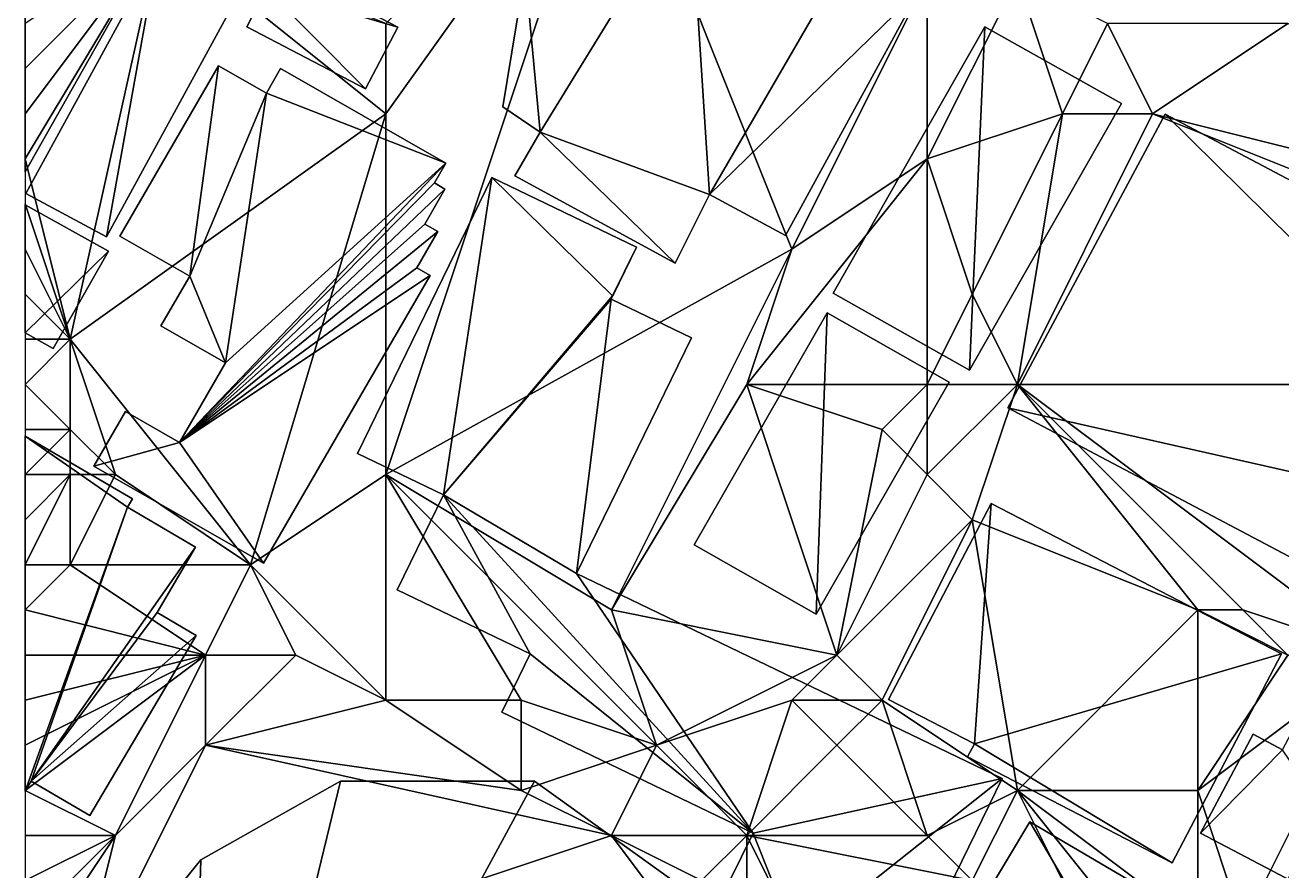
# Model space of a CAD drawing. Header units: metres. Extents: x -1103 to 901, y -902 to 905.
# Drawn here: x -1100 to -1044.3, y -41.6 to -4.1 of the extents above; entities that cross this region are included whole.
import ezdxf

# ---------------------------------------------------------------- set-up
doc = ezdxf.new("R2010")
doc.units = ezdxf.units.M
for name, color, linetype in [('OSM_BUILDING_FOOTPRINTS', 7, 'CONTINUOUS'), ('OSM_BUILDING_ROOFS', 1, 'CONTINUOUS'), ('OSM_BUILDING_WALLS', 8, 'CONTINUOUS'), ('OSM_TERRAIN', 3, 'CONTINUOUS')]:
    doc.layers.add(name, color=color, linetype=linetype)

msp = doc.modelspace()

# ---------------------------------------------------------------- linework, layer by layer
at = {"layer": 'OSM_BUILDING_FOOTPRINTS'}
for points in [[(-1094.285, 4.634, 16.212), (-1092.373, 8.515, 16.212), (-1096.12, 10.495, 16.212), (-1095.037, 11.921, 16.212), (-1093.733, 12.64, 16.212), (-1092.694, 12.983, 16.212), (-1091.389, 12.906, 16.212), (-1077.572, 6.016, 16.212), (-1082.004, -2.455, 16.212), (-1084.503, -1.161, 16.212), (-1085.519, -3.097, 16.212), (-1083.474, -4.158, 16.212), (-1084.911, -6.89, 16.212), (-1090.173, -4.147, 16.212), (-1089.311, -2.444, 16.212), (-1089.72, -2.09, 16.212), (-1089.819, -2.212, 16.212), (-1094.02, 0.321, 16.212), (-1092.284, 3.55, 16.212), (-1094.285, 4.634, 16.212)], [(-1078.821, -7.697, 17.163), (-1077.826, -1.67, 17.163), (-1074.322, 5.264, 17.163), (-1070, 2.942, 17.163), (-1070.52, 1.991, 17.163), (-1063.854, -1.592, 17.163), (-1063.445, -0.84, 17.163), (-1060.339, -2.51, 17.163), (-1066.275, -13.392, 17.163), (-1069.646, -11.578, 17.163), (-1071.171, -14.631, 17.163), (-1078.279, -10.76, 17.163), (-1077.163, -8.825, 17.163), (-1078.821, -7.697, 17.163)], [(-1093.931, 0.133, 16.839), (-1095.169, 0.829, 16.839), (-1094.02, 2.864, 16.839), (-1095.656, 3.782, 16.839), (-1095.833, 3.472, 16.839), (-1098.043, 4.7, 16.839), (-1100, 1.243, 16.839), (-1100, -10.578, 16.839)], [(-1099.966, -11.535, 16.873), (-1094.119, -0.819, 16.873), (-1090.549, -2.743, 16.873), (-1096.396, -13.459, 16.873), (-1099.966, -11.535, 16.873)], [(-1064.174, -15.958, 17.93), (-1057.443, -4.147, 17.93), (-1051.385, -7.553, 17.93), (-1058.117, -19.364, 17.93), (-1064.174, -15.958, 17.93)], [(-1095.799, -13.426, 16.772), (-1091.422, -5.872, 16.772), (-1089.3, -7.089, 16.772), (-1088.67, -5.994, 16.772), (-1081.341, -10.185, 16.772), (-1081.849, -11.07, 16.772), (-1081.385, -11.346, 16.772), (-1082.28, -12.895, 16.772), (-1081.695, -13.226, 16.772), (-1082.623, -14.83, 16.772), (-1082.037, -15.173, 16.772), (-1089.432, -27.924, 16.772), (-1096.96, -23.622, 16.772), (-1095.556, -21.2, 16.772), (-1093.157, -22.572, 16.772), (-1091.112, -19.044, 16.772), (-1093.975, -17.407, 16.772), (-1092.693, -15.195, 16.772), (-1095.799, -13.426, 16.772)], [(-1030.261, -26.95, 19.434), (-1033.566, -33.121, 19.434), (-1035.158, -32.269, 19.434), (-1056.415, -21.034, 19.434), (-1049.44, -8.017, 19.434), (-1022.579, -22.227, 19.434), (-1026.249, -29.073, 19.434), (-1030.261, -26.95, 19.434)], [(-1085.265, -23.058, 16.357), (-1079.307, -10.827, 16.357), (-1072.885, -13.912, 16.357), (-1073.913, -16.013, 16.357), (-1073.946, -16.08, 16.357), (-1074.012, -16.223, 16.357), (-1070.453, -17.937, 16.357), (-1075.548, -28.388, 16.357), (-1056.68, -37.467, 16.357), (-1061.996, -48.383, 16.357), (-1066.539, -46.193, 16.357), (-1065.81, -44.711, 16.357), (-1069.27, -43.041, 16.357), (-1067.722, -39.889, 16.357), (-1078.864, -34.526, 16.357), (-1077.604, -31.938, 16.357), (-1083.496, -29.107, 16.357), (-1081.44, -24.894, 16.357), (-1085.265, -23.058, 16.357)], [(-1096.308, -14.1, 16.839), (-1100, -12.041, 16.839), (-1100, -17.719, 16.839), (-1098.75, -18.413, 16.839)], [(-1070.331, -27.116, 17.747), (-1064.429, -16.831, 17.747), (-1059.023, -19.895, 17.747), (-1064.926, -30.18, 17.747), (-1070.331, -27.116, 17.747)], [(-1092.416, -31.131, 15.288), (-1094.152, -30.114, 15.288), (-1092.439, -27.216, 15.288), (-1095.467, -25.447, 15.288), (-1095.246, -25.071, 15.288), (-1100, -22.288, 15.288), (-1100, -38.039, 15.288), (-1099.734, -37.59, 15.288), (-1097.136, -39.105, 15.288)], [(-1061.709, -33.962, 18.61), (-1057.155, -25.28, 18.61), (-1044.288, -31.949, 18.61), (-1049.141, -41.205, 18.61), (-1058.216, -36.505, 18.61), (-1057.907, -35.93, 18.61), (-1061.709, -33.962, 18.61)], [(-1044.244, -36.195, 18.88), (-1041.812, -31.617, 18.88), (-1038.33, -33.441, 18.88), (-1039.657, -35.941, 18.88), (-1034.904, -38.44, 18.88), (-1038.341, -44.91, 18.88), (-1047.881, -39.9, 18.88), (-1045.549, -35.51, 18.88), (-1044.244, -36.195, 18.88)], [(-1095.301, -69.749, 15.921), (-1092.99, -66.332, 15.921), (-1095.08, -63.49, 15.921), (-1097.357, -58.889, 15.921), (-1098.274, -55.915, 15.921), (-1097.556, -47.687, 15.921), (-1092.206, -41.084, 15.921), (-1086.016, -37.59, 15.921), (-1077.416, -37.589, 15.921), (-1070.375, -42.643, 15.921), (-1067.766, -48.139, 15.921), (-1067.313, -55.14, 15.921), (-1068.739, -59.663, 15.921), (-1072.906, -66.166, 15.921), (-1079.87, -68.986, 15.921), (-1088.016, -68.71, 15.921), (-1088.646, -69.373, 15.921), (-1090.636, -72.591, 15.921), (-1095.301, -69.749, 15.921)], [(-1061.189, -47.443, 17.562), (-1058.15, -42.189, 17.562), (-1057.387, -42.632, 17.562), (-1055.453, -39.392, 17.562), (-1049.881, -42.665, 17.562), (-1051.716, -45.739, 17.562), (-1043.879, -50.351, 17.562), (-1041.138, -45.75, 17.562), (-1036.429, -48.515, 17.562), (-1037.037, -49.532, 17.562), (-1031.775, -52.629, 17.562), (-1030.935, -51.224, 17.562), (-1026.779, -53.668, 17.562), (-1030.935, -59.695, 17.562), (-1029.973, -60.127, 17.562), (-1034.583, -66.209, 17.562), (-1061.189, -47.443, 17.562)]]:
    msp.add_polyline3d(points, close=True, dxfattribs=at)
at = {"layer": 'OSM_BUILDING_ROOFS'}
for points in [[(-1070.52, 1.991, 41.563), (-1077.826, -1.67, 41.563), (-1077.163, -8.825, 41.563)], [(-1070.52, 1.991, 41.563), (-1077.163, -8.825, 41.563), (-1069.646, -11.578, 41.563)], [(-1069.646, -11.578, 41.563), (-1063.854, -1.592, 41.563), (-1070.52, 1.991, 41.563)], [(-1100, 1.243, 40.83), (-1100, -10.578, 40.83), (-1093.931, 0.133, 40.83)], [(-1094.119, -0.819, 41.273), (-1099.966, -11.535, 41.273), (-1096.396, -13.459, 41.273)], [(-1094.119, -0.819, 41.273), (-1096.396, -13.459, 41.273), (-1090.549, -2.743, 41.273)], [(-1077.826, -1.67, 41.563), (-1078.821, -7.697, 41.563), (-1077.163, -8.825, 41.563)], [(-1069.646, -11.578, 41.563), (-1060.339, -2.51, 41.563), (-1063.854, -1.592, 41.563)], [(-1089.311, -2.444, 59.812), (-1090.173, -4.147, 59.812), (-1084.911, -6.89, 59.812)], [(-1089.311, -2.444, 59.812), (-1084.911, -6.89, 59.812), (-1083.474, -4.158, 59.812)], [(-1089.311, -2.444, 59.812), (-1083.474, -4.158, 59.812), (-1085.519, -3.097, 59.812)], [(-1069.646, -11.578, 41.563), (-1066.275, -13.392, 41.563), (-1060.339, -2.51, 41.563)], [(-1057.443, -4.147, 42.33), (-1064.174, -15.958, 42.33), (-1058.117, -19.364, 42.33)], [(-1057.443, -4.147, 42.33), (-1058.117, -19.364, 42.33), (-1051.385, -7.553, 42.33)], [(-1091.422, -5.872, 41.172), (-1095.799, -13.426, 41.172), (-1092.693, -15.195, 41.172)], [(-1089.3, -7.089, 41.172), (-1091.422, -5.872, 41.172), (-1092.693, -15.195, 41.172)], [(-1081.341, -10.185, 41.172), (-1088.67, -5.994, 41.172), (-1089.3, -7.089, 41.172)], [(-1089.3, -7.089, 41.172), (-1092.693, -15.195, 41.172), (-1091.112, -19.044, 41.172)], [(-1091.112, -19.044, 41.172), (-1081.341, -10.185, 41.172), (-1089.3, -7.089, 41.172)], [(-1030.261, -26.95, 40.634), (-1049.44, -8.017, 40.634), (-1056.415, -21.034, 40.634)], [(-1030.261, -26.95, 40.634), (-1022.579, -22.227, 40.634), (-1049.44, -8.017, 40.634)], [(-1077.163, -8.825, 41.563), (-1078.279, -10.76, 41.563), (-1071.171, -14.631, 41.563)], [(-1077.163, -8.825, 41.563), (-1071.171, -14.631, 41.563), (-1069.646, -11.578, 41.563)], [(-1093.157, -22.572, 41.172), (-1081.849, -11.07, 41.172), (-1081.341, -10.185, 41.172)], [(-1091.112, -19.044, 41.172), (-1093.157, -22.572, 41.172), (-1081.341, -10.185, 41.172)], [(-1093.157, -22.572, 41.172), (-1081.385, -11.346, 41.172), (-1081.849, -11.07, 41.172)], [(-1079.307, -10.827, 31.157), (-1085.265, -23.058, 31.157), (-1081.44, -24.894, 31.157)], [(-1073.946, -16.08, 31.157), (-1079.307, -10.827, 31.157), (-1081.44, -24.894, 31.157)], [(-1073.946, -16.08, 31.157), (-1072.885, -13.912, 31.157), (-1079.307, -10.827, 31.157)], [(-1093.157, -22.572, 41.172), (-1082.28, -12.895, 41.172), (-1081.385, -11.346, 41.172)], [(-1100, -17.719, 41.239), (-1096.308, -14.1, 41.239), (-1100, -12.041, 41.239)], [(-1093.157, -22.572, 41.172), (-1081.695, -13.226, 41.172), (-1082.28, -12.895, 41.172)], [(-1093.157, -22.572, 41.172), (-1082.623, -14.83, 41.172), (-1081.695, -13.226, 41.172)], [(-1073.946, -16.08, 31.157), (-1073.913, -16.013, 31.157), (-1072.885, -13.912, 31.157)], [(-1100, -17.719, 41.239), (-1098.75, -18.413, 41.239), (-1096.308, -14.1, 41.239)], [(-1093.157, -22.572, 41.172), (-1082.037, -15.173, 41.172), (-1082.623, -14.83, 41.172)], [(-1092.693, -15.195, 41.172), (-1093.975, -17.407, 41.172), (-1091.112, -19.044, 41.172)], [(-1093.157, -22.572, 41.172), (-1089.432, -27.924, 41.172), (-1082.037, -15.173, 41.172)], [(-1074.012, -16.223, 31.157), (-1073.946, -16.08, 31.157), (-1081.44, -24.894, 31.157)], [(-1081.44, -24.894, 31.157), (-1075.548, -28.388, 31.157), (-1074.012, -16.223, 31.157)], [(-1075.548, -28.388, 31.157), (-1070.453, -17.937, 31.157), (-1074.012, -16.223, 31.157)], [(-1064.429, -16.831, 42.147), (-1070.331, -27.116, 42.147), (-1064.926, -30.18, 42.147)], [(-1064.429, -16.831, 42.147), (-1064.926, -30.18, 42.147), (-1059.023, -19.895, 42.147)], [(-1030.261, -26.95, 40.634), (-1056.415, -21.034, 40.634), (-1035.158, -32.269, 40.634)], [(-1093.157, -22.572, 41.172), (-1095.556, -21.2, 41.172), (-1096.96, -23.622, 41.172)], [(-1095.467, -25.447, 46.088), (-1095.246, -25.071, 46.088), (-1100, -22.288, 46.088)], [(-1095.467, -25.447, 46.088), (-1100, -22.288, 46.088), (-1100, -38.039, 46.088)], [(-1093.157, -22.572, 41.172), (-1096.96, -23.622, 41.172), (-1089.432, -27.924, 41.172)], [(-1081.44, -24.894, 31.157), (-1083.496, -29.107, 31.157), (-1077.604, -31.938, 31.157)], [(-1081.44, -24.894, 31.157), (-1077.604, -31.938, 31.157), (-1067.722, -39.889, 31.157)], [(-1081.44, -24.894, 31.157), (-1067.722, -39.889, 31.157), (-1075.548, -28.388, 31.157)], [(-1095.467, -25.447, 46.088), (-1100, -38.039, 46.088), (-1099.734, -37.59, 46.088)], [(-1099.734, -37.59, 46.088), (-1092.439, -27.216, 46.088), (-1095.467, -25.447, 46.088)], [(-1057.155, -25.28, 43.01), (-1061.709, -33.962, 43.01), (-1057.907, -35.93, 43.01)], [(-1057.907, -35.93, 43.01), (-1044.288, -31.949, 43.01), (-1057.155, -25.28, 43.01)], [(-1099.734, -37.59, 46.088), (-1094.152, -30.114, 46.088), (-1092.439, -27.216, 46.088)], [(-1067.722, -39.889, 31.157), (-1056.68, -37.467, 31.157), (-1075.548, -28.388, 31.157)], [(-1099.734, -37.59, 46.088), (-1092.416, -31.131, 46.088), (-1094.152, -30.114, 46.088)], [(-1099.734, -37.59, 46.088), (-1097.136, -39.105, 46.088), (-1092.416, -31.131, 46.088)], [(-1077.604, -31.938, 31.157), (-1078.864, -34.526, 31.157), (-1067.722, -39.889, 31.157)], [(-1057.907, -35.93, 43.01), (-1049.141, -41.205, 43.01), (-1044.288, -31.949, 43.01)], [(-1044.244, -36.195, 43.28), (-1045.549, -35.51, 43.28), (-1047.881, -39.9, 43.28)], [(-1057.907, -35.93, 43.01), (-1058.216, -36.505, 43.01), (-1049.141, -41.205, 43.01)], [(-1044.244, -36.195, 43.28), (-1047.881, -39.9, 43.28), (-1038.341, -44.91, 43.28)], [(-1092.99, -66.332, 40.321), (-1070.375, -42.643, 40.321), (-1077.416, -37.589, 40.321)], [(-1092.99, -66.332, 40.321), (-1077.416, -37.589, 40.321), (-1086.016, -37.59, 40.321)], [(-1092.99, -66.332, 40.321), (-1086.016, -37.59, 40.321), (-1092.206, -41.084, 40.321)], [(-1067.722, -39.889, 31.157), (-1065.81, -44.711, 31.157), (-1056.68, -37.467, 31.157)], [(-1065.81, -44.711, 31.157), (-1061.996, -48.383, 31.157), (-1056.68, -37.467, 31.157)], [(-1051.716, -45.739, 41.962), (-1055.453, -39.392, 41.962), (-1057.387, -42.632, 41.962)], [(-1051.716, -45.739, 41.962), (-1049.881, -42.665, 41.962), (-1055.453, -39.392, 41.962)], [(-1067.722, -39.889, 31.157), (-1069.27, -43.041, 31.157), (-1065.81, -44.711, 31.157)], [(-1092.99, -66.332, 40.321), (-1092.206, -41.084, 40.321), (-1097.556, -47.687, 40.321)]]:
    msp.add_3dface(points, dxfattribs=at)
at = {"layer": 'OSM_BUILDING_WALLS'}
for points in [[(-1100, 1.243, 16.43), (-1100, -10.578, 16.43), (-1100, -10.578, 40.83)], [(-1100, 1.243, 16.43), (-1100, -10.578, 40.83), (-1100, 1.243, 40.83)], [(-1100, -10.578, 16.43), (-1093.931, 0.133, 16.43), (-1093.931, 0.133, 40.83)], [(-1100, -10.578, 16.43), (-1093.931, 0.133, 40.83), (-1100, -10.578, 40.83)], [(-1094.119, -0.819, 16.873), (-1099.966, -11.535, 16.873), (-1099.966, -11.535, 41.273)], [(-1094.119, -0.819, 16.873), (-1099.966, -11.535, 41.273), (-1094.119, -0.819, 41.273)], [(-1077.826, -1.67, 17.163), (-1078.821, -7.697, 17.163), (-1078.821, -7.697, 41.563)], [(-1077.826, -1.67, 17.163), (-1078.821, -7.697, 41.563), (-1077.826, -1.67, 41.563)], [(-1096.396, -13.459, 16.873), (-1090.549, -2.743, 16.873), (-1090.549, -2.743, 41.273)], [(-1096.396, -13.459, 16.873), (-1090.549, -2.743, 41.273), (-1096.396, -13.459, 41.273)], [(-1089.311, -2.444, 16.212), (-1090.173, -4.147, 16.212), (-1090.173, -4.147, 59.812)], [(-1089.311, -2.444, 16.212), (-1090.173, -4.147, 59.812), (-1089.311, -2.444, 59.812)], [(-1066.275, -13.392, 17.163), (-1060.339, -2.51, 17.163), (-1060.339, -2.51, 41.563)], [(-1066.275, -13.392, 17.163), (-1060.339, -2.51, 41.563), (-1066.275, -13.392, 41.563)], [(-1083.474, -4.158, 16.212), (-1085.519, -3.097, 16.212), (-1085.519, -3.097, 59.812)], [(-1083.474, -4.158, 16.212), (-1085.519, -3.097, 59.812), (-1083.474, -4.158, 59.812)], [(-1090.173, -4.147, 16.212), (-1084.911, -6.89, 16.212), (-1084.911, -6.89, 59.812)], [(-1090.173, -4.147, 16.212), (-1084.911, -6.89, 59.812), (-1090.173, -4.147, 59.812)], [(-1084.911, -6.89, 16.212), (-1083.474, -4.158, 16.212), (-1083.474, -4.158, 59.812)], [(-1084.911, -6.89, 16.212), (-1083.474, -4.158, 59.812), (-1084.911, -6.89, 59.812)], [(-1057.443, -4.147, 17.93), (-1064.174, -15.958, 17.93), (-1064.174, -15.958, 42.33)], [(-1057.443, -4.147, 17.93), (-1064.174, -15.958, 42.33), (-1057.443, -4.147, 42.33)], [(-1051.385, -7.553, 17.93), (-1057.443, -4.147, 17.93), (-1057.443, -4.147, 42.33)], [(-1051.385, -7.553, 17.93), (-1057.443, -4.147, 42.33), (-1051.385, -7.553, 42.33)], [(-1091.422, -5.872, 16.772), (-1095.799, -13.426, 16.772), (-1095.799, -13.426, 41.172)], [(-1091.422, -5.872, 16.772), (-1095.799, -13.426, 41.172), (-1091.422, -5.872, 41.172)], [(-1089.3, -7.089, 16.772), (-1091.422, -5.872, 16.772), (-1091.422, -5.872, 41.172)], [(-1089.3, -7.089, 16.772), (-1091.422, -5.872, 41.172), (-1089.3, -7.089, 41.172)], [(-1088.67, -5.994, 16.772), (-1089.3, -7.089, 16.772), (-1089.3, -7.089, 41.172)], [(-1088.67, -5.994, 16.772), (-1089.3, -7.089, 41.172), (-1088.67, -5.994, 41.172)], [(-1081.341, -10.185, 16.772), (-1088.67, -5.994, 16.772), (-1088.67, -5.994, 41.172)], [(-1081.341, -10.185, 16.772), (-1088.67, -5.994, 41.172), (-1081.341, -10.185, 41.172)], [(-1078.821, -7.697, 17.163), (-1077.163, -8.825, 17.163), (-1077.163, -8.825, 41.563)], [(-1078.821, -7.697, 17.163), (-1077.163, -8.825, 41.563), (-1078.821, -7.697, 41.563)], [(-1058.117, -19.364, 17.93), (-1051.385, -7.553, 17.93), (-1051.385, -7.553, 42.33)], [(-1058.117, -19.364, 17.93), (-1051.385, -7.553, 42.33), (-1058.117, -19.364, 42.33)], [(-1049.44, -8.017, 19.434), (-1056.415, -21.034, 19.434), (-1056.415, -21.034, 40.634)], [(-1049.44, -8.017, 19.434), (-1056.415, -21.034, 40.634), (-1049.44, -8.017, 40.634)], [(-1022.579, -22.227, 19.434), (-1049.44, -8.017, 19.434), (-1049.44, -8.017, 40.634)], [(-1022.579, -22.227, 19.434), (-1049.44, -8.017, 40.634), (-1022.579, -22.227, 40.634)], [(-1077.163, -8.825, 17.163), (-1078.279, -10.76, 17.163), (-1078.279, -10.76, 41.563)], [(-1077.163, -8.825, 17.163), (-1078.279, -10.76, 41.563), (-1077.163, -8.825, 41.563)], [(-1081.849, -11.07, 16.772), (-1081.341, -10.185, 16.772), (-1081.341, -10.185, 41.172)], [(-1081.849, -11.07, 16.772), (-1081.341, -10.185, 41.172), (-1081.849, -11.07, 41.172)], [(-1079.307, -10.827, 16.357), (-1085.265, -23.058, 16.357), (-1085.265, -23.058, 31.157)], [(-1079.307, -10.827, 16.357), (-1085.265, -23.058, 31.157), (-1079.307, -10.827, 31.157)], [(-1081.385, -11.346, 16.772), (-1081.849, -11.07, 16.772), (-1081.849, -11.07, 41.172)], [(-1081.385, -11.346, 16.772), (-1081.849, -11.07, 41.172), (-1081.385, -11.346, 41.172)], [(-1072.885, -13.912, 16.357), (-1079.307, -10.827, 16.357), (-1079.307, -10.827, 31.157)], [(-1072.885, -13.912, 16.357), (-1079.307, -10.827, 31.157), (-1072.885, -13.912, 31.157)], [(-1078.279, -10.76, 17.163), (-1071.171, -14.631, 17.163), (-1071.171, -14.631, 41.563)], [(-1078.279, -10.76, 17.163), (-1071.171, -14.631, 41.563), (-1078.279, -10.76, 41.563)], [(-1099.966, -11.535, 16.873), (-1096.396, -13.459, 16.873), (-1096.396, -13.459, 41.273)], [(-1099.966, -11.535, 16.873), (-1096.396, -13.459, 41.273), (-1099.966, -11.535, 41.273)], [(-1082.28, -12.895, 16.772), (-1081.385, -11.346, 16.772), (-1081.385, -11.346, 41.172)], [(-1082.28, -12.895, 16.772), (-1081.385, -11.346, 41.172), (-1082.28, -12.895, 41.172)], [(-1071.171, -14.631, 17.163), (-1069.646, -11.578, 17.163), (-1069.646, -11.578, 41.563)], [(-1071.171, -14.631, 17.163), (-1069.646, -11.578, 41.563), (-1071.171, -14.631, 41.563)], [(-1069.646, -11.578, 17.163), (-1066.275, -13.392, 17.163), (-1066.275, -13.392, 41.563)], [(-1069.646, -11.578, 17.163), (-1066.275, -13.392, 41.563), (-1069.646, -11.578, 41.563)], [(-1096.308, -14.1, 16.839), (-1100, -12.041, 16.839), (-1100, -12.041, 41.239)], [(-1096.308, -14.1, 16.839), (-1100, -12.041, 41.239), (-1096.308, -14.1, 41.239)], [(-1100, -12.041, 16.839), (-1100, -17.719, 16.839), (-1100, -17.719, 41.239)], [(-1100, -12.041, 16.839), (-1100, -17.719, 41.239), (-1100, -12.041, 41.239)], [(-1082.623, -14.83, 16.772), (-1081.695, -13.226, 16.772), (-1081.695, -13.226, 41.172)], [(-1082.623, -14.83, 16.772), (-1081.695, -13.226, 41.172), (-1082.623, -14.83, 41.172)], [(-1081.695, -13.226, 16.772), (-1082.28, -12.895, 16.772), (-1082.28, -12.895, 41.172)], [(-1081.695, -13.226, 16.772), (-1082.28, -12.895, 41.172), (-1081.695, -13.226, 41.172)], [(-1095.799, -13.426, 16.772), (-1092.693, -15.195, 16.772), (-1092.693, -15.195, 41.172)], [(-1095.799, -13.426, 16.772), (-1092.693, -15.195, 41.172), (-1095.799, -13.426, 41.172)], [(-1073.913, -16.013, 16.357), (-1072.885, -13.912, 16.357), (-1072.885, -13.912, 31.157)], [(-1073.913, -16.013, 16.357), (-1072.885, -13.912, 31.157), (-1073.913, -16.013, 31.157)], [(-1098.75, -18.413, 16.839), (-1096.308, -14.1, 16.839), (-1096.308, -14.1, 41.239)], [(-1098.75, -18.413, 16.839), (-1096.308, -14.1, 41.239), (-1098.75, -18.413, 41.239)], [(-1082.037, -15.173, 16.772), (-1082.623, -14.83, 16.772), (-1082.623, -14.83, 41.172)], [(-1082.037, -15.173, 16.772), (-1082.623, -14.83, 41.172), (-1082.037, -15.173, 41.172)], [(-1092.693, -15.195, 16.772), (-1093.975, -17.407, 16.772), (-1093.975, -17.407, 41.172)], [(-1092.693, -15.195, 16.772), (-1093.975, -17.407, 41.172), (-1092.693, -15.195, 41.172)], [(-1089.432, -27.924, 16.772), (-1082.037, -15.173, 16.772), (-1082.037, -15.173, 41.172)], [(-1089.432, -27.924, 16.772), (-1082.037, -15.173, 41.172), (-1089.432, -27.924, 41.172)], [(-1074.012, -16.223, 16.357), (-1073.946, -16.08, 16.357), (-1073.946, -16.08, 31.157)], [(-1074.012, -16.223, 16.357), (-1073.946, -16.08, 31.157), (-1074.012, -16.223, 31.157)], [(-1073.946, -16.08, 16.357), (-1073.913, -16.013, 16.357), (-1073.913, -16.013, 31.157)], [(-1073.946, -16.08, 16.357), (-1073.913, -16.013, 31.157), (-1073.946, -16.08, 31.157)], [(-1064.174, -15.958, 17.93), (-1058.117, -19.364, 17.93), (-1058.117, -19.364, 42.33)], [(-1064.174, -15.958, 17.93), (-1058.117, -19.364, 42.33), (-1064.174, -15.958, 42.33)], [(-1070.453, -17.937, 16.357), (-1074.012, -16.223, 16.357), (-1074.012, -16.223, 31.157)], [(-1070.453, -17.937, 16.357), (-1074.012, -16.223, 31.157), (-1070.453, -17.937, 31.157)], [(-1064.429, -16.831, 17.747), (-1070.331, -27.116, 17.747), (-1070.331, -27.116, 42.147)], [(-1064.429, -16.831, 17.747), (-1070.331, -27.116, 42.147), (-1064.429, -16.831, 42.147)], [(-1059.023, -19.895, 17.747), (-1064.429, -16.831, 17.747), (-1064.429, -16.831, 42.147)], [(-1059.023, -19.895, 17.747), (-1064.429, -16.831, 42.147), (-1059.023, -19.895, 42.147)], [(-1100, -17.719, 16.839), (-1098.75, -18.413, 16.839), (-1098.75, -18.413, 41.239)], [(-1100, -17.719, 16.839), (-1098.75, -18.413, 41.239), (-1100, -17.719, 41.239)], [(-1093.975, -17.407, 16.772), (-1091.112, -19.044, 16.772), (-1091.112, -19.044, 41.172)], [(-1093.975, -17.407, 16.772), (-1091.112, -19.044, 41.172), (-1093.975, -17.407, 41.172)], [(-1075.548, -28.388, 16.357), (-1070.453, -17.937, 16.357), (-1070.453, -17.937, 31.157)], [(-1075.548, -28.388, 16.357), (-1070.453, -17.937, 31.157), (-1075.548, -28.388, 31.157)], [(-1091.112, -19.044, 16.772), (-1093.157, -22.572, 16.772), (-1093.157, -22.572, 41.172)], [(-1091.112, -19.044, 16.772), (-1093.157, -22.572, 41.172), (-1091.112, -19.044, 41.172)], [(-1064.926, -30.18, 17.747), (-1059.023, -19.895, 17.747), (-1059.023, -19.895, 42.147)], [(-1064.926, -30.18, 17.747), (-1059.023, -19.895, 42.147), (-1064.926, -30.18, 42.147)], [(-1056.415, -21.034, 19.434), (-1035.158, -32.269, 19.434), (-1035.158, -32.269, 40.634)], [(-1056.415, -21.034, 19.434), (-1035.158, -32.269, 40.634), (-1056.415, -21.034, 40.634)], [(-1095.556, -21.2, 16.772), (-1096.96, -23.622, 16.772), (-1096.96, -23.622, 41.172)], [(-1095.556, -21.2, 16.772), (-1096.96, -23.622, 41.172), (-1095.556, -21.2, 41.172)], [(-1093.157, -22.572, 16.772), (-1095.556, -21.2, 16.772), (-1095.556, -21.2, 41.172)], [(-1093.157, -22.572, 16.772), (-1095.556, -21.2, 41.172), (-1093.157, -22.572, 41.172)], [(-1095.246, -25.071, 15.288), (-1100, -22.288, 15.288), (-1100, -22.288, 46.088)], [(-1095.246, -25.071, 15.288), (-1100, -22.288, 46.088), (-1095.246, -25.071, 46.088)], [(-1100, -22.288, 15.288), (-1100, -38.039, 15.288), (-1100, -38.039, 46.088)], [(-1100, -22.288, 15.288), (-1100, -38.039, 46.088), (-1100, -22.288, 46.088)], [(-1085.265, -23.058, 16.357), (-1081.44, -24.894, 16.357), (-1081.44, -24.894, 31.157)], [(-1085.265, -23.058, 16.357), (-1081.44, -24.894, 31.157), (-1085.265, -23.058, 31.157)], [(-1096.96, -23.622, 16.772), (-1089.432, -27.924, 16.772), (-1089.432, -27.924, 41.172)], [(-1096.96, -23.622, 16.772), (-1089.432, -27.924, 41.172), (-1096.96, -23.622, 41.172)], [(-1095.467, -25.447, 15.288), (-1095.246, -25.071, 15.288), (-1095.246, -25.071, 46.088)], [(-1095.467, -25.447, 15.288), (-1095.246, -25.071, 46.088), (-1095.467, -25.447, 46.088)], [(-1081.44, -24.894, 16.357), (-1083.496, -29.107, 16.357), (-1083.496, -29.107, 31.157)], [(-1081.44, -24.894, 16.357), (-1083.496, -29.107, 31.157), (-1081.44, -24.894, 31.157)], [(-1092.439, -27.216, 15.288), (-1095.467, -25.447, 15.288), (-1095.467, -25.447, 46.088)], [(-1092.439, -27.216, 15.288), (-1095.467, -25.447, 46.088), (-1092.439, -27.216, 46.088)], [(-1057.155, -25.28, 18.61), (-1061.709, -33.962, 18.61), (-1061.709, -33.962, 43.01)], [(-1057.155, -25.28, 18.61), (-1061.709, -33.962, 43.01), (-1057.155, -25.28, 43.01)], [(-1044.288, -31.949, 18.61), (-1057.155, -25.28, 18.61), (-1057.155, -25.28, 43.01)], [(-1044.288, -31.949, 18.61), (-1057.155, -25.28, 43.01), (-1044.288, -31.949, 43.01)], [(-1094.152, -30.114, 15.288), (-1092.439, -27.216, 15.288), (-1092.439, -27.216, 46.088)], [(-1094.152, -30.114, 15.288), (-1092.439, -27.216, 46.088), (-1094.152, -30.114, 46.088)], [(-1070.331, -27.116, 17.747), (-1064.926, -30.18, 17.747), (-1064.926, -30.18, 42.147)], [(-1070.331, -27.116, 17.747), (-1064.926, -30.18, 42.147), (-1070.331, -27.116, 42.147)], [(-1056.68, -37.467, 16.357), (-1075.548, -28.388, 16.357), (-1075.548, -28.388, 31.157)], [(-1056.68, -37.467, 16.357), (-1075.548, -28.388, 31.157), (-1056.68, -37.467, 31.157)], [(-1083.496, -29.107, 16.357), (-1077.604, -31.938, 16.357), (-1077.604, -31.938, 31.157)], [(-1083.496, -29.107, 16.357), (-1077.604, -31.938, 31.157), (-1083.496, -29.107, 31.157)], [(-1092.416, -31.131, 15.288), (-1094.152, -30.114, 15.288), (-1094.152, -30.114, 46.088)], [(-1092.416, -31.131, 15.288), (-1094.152, -30.114, 46.088), (-1092.416, -31.131, 46.088)], [(-1097.136, -39.105, 15.288), (-1092.416, -31.131, 15.288), (-1092.416, -31.131, 46.088)], [(-1097.136, -39.105, 15.288), (-1092.416, -31.131, 46.088), (-1097.136, -39.105, 46.088)], [(-1077.604, -31.938, 16.357), (-1078.864, -34.526, 16.357), (-1078.864, -34.526, 31.157)], [(-1077.604, -31.938, 16.357), (-1078.864, -34.526, 31.157), (-1077.604, -31.938, 31.157)], [(-1049.141, -41.205, 18.61), (-1044.288, -31.949, 18.61), (-1044.288, -31.949, 43.01)], [(-1049.141, -41.205, 18.61), (-1044.288, -31.949, 43.01), (-1049.141, -41.205, 43.01)], [(-1061.709, -33.962, 18.61), (-1057.907, -35.93, 18.61), (-1057.907, -35.93, 43.01)], [(-1061.709, -33.962, 18.61), (-1057.907, -35.93, 43.01), (-1061.709, -33.962, 43.01)], [(-1078.864, -34.526, 16.357), (-1067.722, -39.889, 16.357), (-1067.722, -39.889, 31.157)], [(-1078.864, -34.526, 16.357), (-1067.722, -39.889, 31.157), (-1078.864, -34.526, 31.157)], [(-1045.549, -35.51, 18.88), (-1047.881, -39.9, 18.88), (-1047.881, -39.9, 43.28)], [(-1045.549, -35.51, 18.88), (-1047.881, -39.9, 43.28), (-1045.549, -35.51, 43.28)], [(-1044.244, -36.195, 18.88), (-1045.549, -35.51, 18.88), (-1045.549, -35.51, 43.28)], [(-1044.244, -36.195, 18.88), (-1045.549, -35.51, 43.28), (-1044.244, -36.195, 43.28)], [(-1057.907, -35.93, 18.61), (-1058.216, -36.505, 18.61), (-1058.216, -36.505, 43.01)], [(-1057.907, -35.93, 18.61), (-1058.216, -36.505, 43.01), (-1057.907, -35.93, 43.01)], [(-1058.216, -36.505, 18.61), (-1049.141, -41.205, 18.61), (-1049.141, -41.205, 43.01)], [(-1058.216, -36.505, 18.61), (-1049.141, -41.205, 43.01), (-1058.216, -36.505, 43.01)], [(-1100, -38.039, 15.288), (-1099.734, -37.59, 15.288), (-1099.734, -37.59, 46.088)], [(-1100, -38.039, 15.288), (-1099.734, -37.59, 46.088), (-1100, -38.039, 46.088)], [(-1099.734, -37.59, 15.288), (-1097.136, -39.105, 15.288), (-1097.136, -39.105, 46.088)], [(-1099.734, -37.59, 15.288), (-1097.136, -39.105, 46.088), (-1099.734, -37.59, 46.088)], [(-1086.016, -37.59, 15.921), (-1092.206, -41.084, 15.921), (-1092.206, -41.084, 40.321)], [(-1086.016, -37.59, 15.921), (-1092.206, -41.084, 40.321), (-1086.016, -37.59, 40.321)], [(-1077.416, -37.589, 15.921), (-1086.016, -37.59, 15.921), (-1086.016, -37.59, 40.321)], [(-1077.416, -37.589, 15.921), (-1086.016, -37.59, 40.321), (-1077.416, -37.589, 40.321)], [(-1070.375, -42.643, 15.921), (-1077.416, -37.589, 15.921), (-1077.416, -37.589, 40.321)], [(-1070.375, -42.643, 15.921), (-1077.416, -37.589, 40.321), (-1070.375, -42.643, 40.321)], [(-1061.996, -48.383, 16.357), (-1056.68, -37.467, 16.357), (-1056.68, -37.467, 31.157)], [(-1061.996, -48.383, 16.357), (-1056.68, -37.467, 31.157), (-1061.996, -48.383, 31.157)], [(-1055.453, -39.392, 17.562), (-1057.387, -42.632, 17.562), (-1057.387, -42.632, 41.962)], [(-1055.453, -39.392, 17.562), (-1057.387, -42.632, 41.962), (-1055.453, -39.392, 41.962)], [(-1049.881, -42.665, 17.562), (-1055.453, -39.392, 17.562), (-1055.453, -39.392, 41.962)], [(-1049.881, -42.665, 17.562), (-1055.453, -39.392, 41.962), (-1049.881, -42.665, 41.962)], [(-1067.722, -39.889, 16.357), (-1069.27, -43.041, 16.357), (-1069.27, -43.041, 31.157)], [(-1067.722, -39.889, 16.357), (-1069.27, -43.041, 31.157), (-1067.722, -39.889, 31.157)], [(-1047.881, -39.9, 18.88), (-1038.341, -44.91, 18.88), (-1038.341, -44.91, 43.28)], [(-1047.881, -39.9, 18.88), (-1038.341, -44.91, 43.28), (-1047.881, -39.9, 43.28)], [(-1092.206, -41.084, 15.921), (-1097.556, -47.687, 15.921), (-1097.556, -47.687, 40.321)], [(-1092.206, -41.084, 15.921), (-1097.556, -47.687, 40.321), (-1092.206, -41.084, 40.321)]]:
    msp.add_3dface(points, dxfattribs=at)
at = {"layer": 'OSM_TERRAIN'}
for points in [[(-1084, -24, 19.334), (-1066, -14, 19.364), (-1074, 6, 19.151)], [(-1084, -24, 19.334), (-1074, 6, 19.151), (-1084, -8, 18.965)], [(-1084, -8, 18.965), (-1074, 6, 19.151), (-1084, -4, 18.618)], [(-1074, 6, 19.151), (-1066, -14, 19.364), (-1060, -2, 19.362)], [(-1100, -10, 18.873), (-1094, 0, 18.873), (-1100, -8, 18.873)], [(-1100, -10, 18.873), (-1098, -18, 18.883), (-1094, 0, 18.873)], [(-1100, -8, 18.873), (-1094, 0, 18.873), (-1100, -6, 18.873)], [(-1100, -6, 18.873), (-1094, 0, 18.873), (-1100, -4, 18.873)], [(-1098, -18, 18.883), (-1084, -8, 18.965), (-1094, 0, 18.873)], [(-1084, -8, 18.965), (-1084, -4, 18.618), (-1094, 0, 18.873)], [(-1066, -14, 19.364), (-1060, -10, 20.137), (-1060, -2, 19.362)], [(-1060, -10, 20.137), (-1054, -8, 20.163), (-1056, -2, 20.136)], [(-1060, -2, 19.362), (-1060, -10, 20.137), (-1056, -2, 20.136)], [(-1054, -8, 20.163), (-1052, -4, 20.349), (-1056, -2, 20.136)], [(-1054, -8, 20.163), (-1050, -8, 21.513), (-1052, -4, 20.349)], [(-1050, -8, 21.513), (-1044, -4, 20.684), (-1052, -4, 20.349)], [(-1050, -8, 21.513), (-1026, -14, 21.32), (-1044, -4, 20.684)], [(-1090, -28, 18.934), (-1084, -8, 18.965), (-1098, -18, 18.883)], [(-1090, -28, 18.934), (-1084, -24, 19.334), (-1084, -8, 18.965)], [(-1058, -16, 20.249), (-1054, -8, 20.163), (-1060, -10, 20.137)], [(-1058, -16, 20.249), (-1056, -20, 21.635), (-1054, -8, 20.163)], [(-1020, -20, 21.71), (-1050, -8, 21.513), (-1056, -20, 21.635)], [(-1056, -20, 21.635), (-1050, -8, 21.513), (-1054, -8, 20.163)], [(-1050, -8, 21.513), (-1020, -20, 21.71), (-1026, -14, 21.32)], [(-1100, -12, 18.873), (-1098, -18, 18.883), (-1100, -10, 18.873)], [(-1068, -20, 19.724), (-1060, -10, 20.137), (-1066, -14, 19.364)], [(-1068, -20, 19.724), (-1060, -20, 20.143), (-1060, -10, 20.137)], [(-1060, -20, 20.143), (-1058, -16, 20.249), (-1060, -10, 20.137)], [(-1100, -14, 18.873), (-1098, -18, 18.883), (-1100, -12, 18.873)], [(-1100, -16, 18.873), (-1098, -18, 18.883), (-1100, -14, 18.873)], [(-1074, -30, 19.362), (-1066, -14, 19.364), (-1084, -24, 19.334)], [(-1074, -30, 19.362), (-1068, -20, 19.724), (-1066, -14, 19.364)], [(-1100, -18, 18.872), (-1098, -18, 18.883), (-1100, -16, 18.873)], [(-1060, -20, 20.143), (-1056, -20, 21.635), (-1058, -16, 20.249)], [(-1098, -22, 18.524), (-1098, -18, 18.883), (-1100, -20, 18.516)], [(-1100, -20, 18.516), (-1098, -18, 18.883), (-1100, -18, 18.872)], [(-1098, -22, 18.524), (-1096, -24, 19), (-1098, -18, 18.883)], [(-1096, -24, 19), (-1090, -28, 18.934), (-1098, -18, 18.883)], [(-1100, -22, 17.672), (-1098, -22, 18.524), (-1100, -20, 18.516)], [(-1074, -30, 19.362), (-1064, -32, 19.978), (-1068, -20, 19.724)], [(-1064, -32, 19.978), (-1062, -22, 19.81), (-1068, -20, 19.724)], [(-1068, -20, 19.724), (-1062, -22, 19.81), (-1060, -20, 20.143)], [(-1062, -22, 19.81), (-1060, -24, 20.102), (-1060, -20, 20.143)], [(-1058, -26, 20.724), (-1056, -20, 21.635), (-1060, -24, 20.102)], [(-1060, -24, 20.102), (-1056, -20, 21.635), (-1060, -20, 20.143)], [(-1048, -30, 20.773), (-1056, -20, 21.635), (-1058, -26, 20.724)], [(-1048, -30, 20.773), (-1046, -30, 21.134), (-1056, -20, 21.635)], [(-1046, -30, 21.134), (-1040, -32, 21.754), (-1056, -20, 21.635)], [(-1040, -32, 21.754), (-1020, -20, 21.71), (-1056, -20, 21.635)], [(-1100, -24, 17.688), (-1098, -24, 18.526), (-1098, -22, 18.524)], [(-1100, -24, 17.688), (-1098, -22, 18.524), (-1100, -22, 17.672)], [(-1098, -24, 18.526), (-1096, -24, 19), (-1098, -22, 18.524)], [(-1064, -32, 19.978), (-1060, -24, 20.102), (-1062, -22, 19.81)], [(-1100, -28, 17.288), (-1098, -28, 17.288), (-1098, -24, 18.526)], [(-1100, -28, 17.288), (-1098, -24, 18.526), (-1100, -26, 17.348)], [(-1100, -26, 17.348), (-1098, -24, 18.526), (-1100, -24, 17.688)], [(-1098, -24, 18.526), (-1098, -28, 17.288), (-1096, -24, 19)], [(-1098, -28, 17.288), (-1090, -28, 18.934), (-1096, -24, 19)], [(-1084, -34, 18.714), (-1084, -24, 19.334), (-1090, -28, 18.934)], [(-1084, -34, 18.714), (-1078, -34, 19.227), (-1084, -24, 19.334)], [(-1078, -34, 19.227), (-1072, -36, 19.362), (-1084, -24, 19.334)], [(-1084, -24, 19.334), (-1072, -36, 19.362), (-1074, -30, 19.362)], [(-1064, -32, 19.978), (-1058, -26, 20.724), (-1060, -24, 20.102)], [(-1062, -34, 20.675), (-1058, -26, 20.724), (-1064, -32, 19.978)], [(-1062, -34, 20.675), (-1056, -38, 20.678), (-1058, -26, 20.724)], [(-1056, -38, 20.678), (-1048, -30, 20.773), (-1058, -26, 20.724)], [(-1100, -30, 17.288), (-1098, -28, 17.288), (-1100, -28, 17.288)], [(-1100, -30, 17.288), (-1092, -32, 17.524), (-1098, -28, 17.288)], [(-1092, -32, 17.524), (-1090, -28, 18.934), (-1098, -28, 17.288)], [(-1092, -32, 17.524), (-1088, -32, 18.652), (-1090, -28, 18.934)], [(-1084, -34, 18.714), (-1090, -28, 18.934), (-1088, -32, 18.652)], [(-1100, -32, 17.288), (-1092, -32, 17.524), (-1100, -30, 17.288)], [(-1072, -36, 19.362), (-1064, -32, 19.978), (-1074, -30, 19.362)], [(-1056, -38, 20.678), (-1048, -38, 20.769), (-1048, -30, 20.773)], [(-1048, -38, 20.769), (-1044, -32, 20.866), (-1048, -30, 20.773)], [(-1048, -30, 20.773), (-1044, -32, 20.866), (-1046, -30, 21.134)], [(-1044, -32, 20.866), (-1040, -32, 21.754), (-1046, -30, 21.134)], [(-1096, -40, 17.456), (-1092, -32, 17.524), (-1100, -38, 17.288)], [(-1100, -38, 17.288), (-1092, -32, 17.524), (-1100, -36, 17.288)], [(-1100, -36, 17.288), (-1092, -32, 17.524), (-1100, -34, 17.288)], [(-1100, -34, 17.288), (-1092, -32, 17.524), (-1100, -32, 17.288)], [(-1096, -40, 17.456), (-1092, -36, 17.941), (-1092, -32, 17.524)], [(-1092, -36, 17.941), (-1088, -32, 18.652), (-1092, -32, 17.524)], [(-1092, -36, 17.941), (-1084, -34, 18.714), (-1088, -32, 18.652)], [(-1072, -36, 19.362), (-1066, -34, 19.366), (-1064, -32, 19.978)], [(-1066, -34, 19.366), (-1062, -34, 20.675), (-1064, -32, 19.978)], [(-1046, -44, 21.56), (-1040, -32, 21.754), (-1048, -38, 20.769)], [(-1048, -38, 20.769), (-1040, -32, 21.754), (-1044, -32, 20.866)], [(-1046, -44, 21.56), (-1044, -42, 21.807), (-1040, -32, 21.754)], [(-1078, -38, 18.04), (-1084, -34, 18.714), (-1092, -36, 17.941)], [(-1084, -34, 18.714), (-1078, -38, 18.04), (-1078, -34, 19.227)], [(-1078, -38, 18.04), (-1072, -36, 19.362), (-1078, -34, 19.227)], [(-1072, -36, 19.362), (-1068, -40, 19.227), (-1066, -34, 19.366)], [(-1068, -40, 19.227), (-1064, -36, 19.691), (-1066, -34, 19.366)], [(-1064, -36, 19.691), (-1062, -34, 20.675), (-1066, -34, 19.366)], [(-1060, -40, 19.389), (-1062, -34, 20.675), (-1064, -36, 19.691)], [(-1060, -40, 19.389), (-1056, -38, 20.678), (-1062, -34, 20.675)], [(-1098, -48, 17.952), (-1092, -36, 17.941), (-1096, -40, 17.456)], [(-1098, -48, 17.952), (-1074, -40, 18.051), (-1092, -36, 17.941)], [(-1092, -36, 17.941), (-1074, -40, 18.051), (-1078, -38, 18.04)], [(-1074, -40, 18.051), (-1072, -36, 19.362), (-1078, -38, 18.04)], [(-1074, -40, 18.051), (-1068, -40, 19.227), (-1072, -36, 19.362)], [(-1068, -40, 19.227), (-1060, -40, 19.389), (-1064, -36, 19.691)], [(-1096, -40, 17.456), (-1100, -38, 17.288), (-1100, -40, 17.302)], [(-1058, -42, 19.569), (-1056, -38, 20.678), (-1060, -40, 19.389)], [(-1058, -42, 19.569), (-1054, -42, 20.498), (-1056, -38, 20.678)], [(-1054, -42, 20.498), (-1048, -48, 20.4), (-1056, -38, 20.678)], [(-1048, -48, 20.4), (-1048, -44, 20.882), (-1056, -38, 20.678)], [(-1048, -44, 20.882), (-1048, -38, 20.769), (-1056, -38, 20.678)], [(-1048, -44, 20.882), (-1046, -44, 21.56), (-1048, -38, 20.769)], [(-1100, -46, 17.474), (-1096, -40, 17.456), (-1100, -44, 17.219)], [(-1100, -46, 17.474), (-1098, -48, 17.952), (-1096, -40, 17.456)], [(-1100, -44, 17.219), (-1096, -40, 17.456), (-1100, -42, 17.248)], [(-1100, -42, 17.248), (-1096, -40, 17.456), (-1100, -40, 17.302)], [(-1068, -48, 18.04), (-1074, -40, 18.051), (-1098, -48, 17.952)], [(-1068, -48, 18.04), (-1070, -42, 18.293), (-1074, -40, 18.051)], [(-1070, -42, 18.293), (-1068, -40, 19.227), (-1074, -40, 18.051)], [(-1068, -48, 18.04), (-1068, -40, 19.227), (-1070, -42, 18.293)], [(-1068, -48, 18.04), (-1064, -48, 19.371), (-1068, -40, 19.227)], [(-1064, -48, 19.371), (-1058, -42, 19.569), (-1068, -40, 19.227)], [(-1058, -42, 19.569), (-1060, -40, 19.389), (-1068, -40, 19.227)]]:
    msp.add_3dface(points, dxfattribs=at)

doc.saveas('drawing.dxf')
